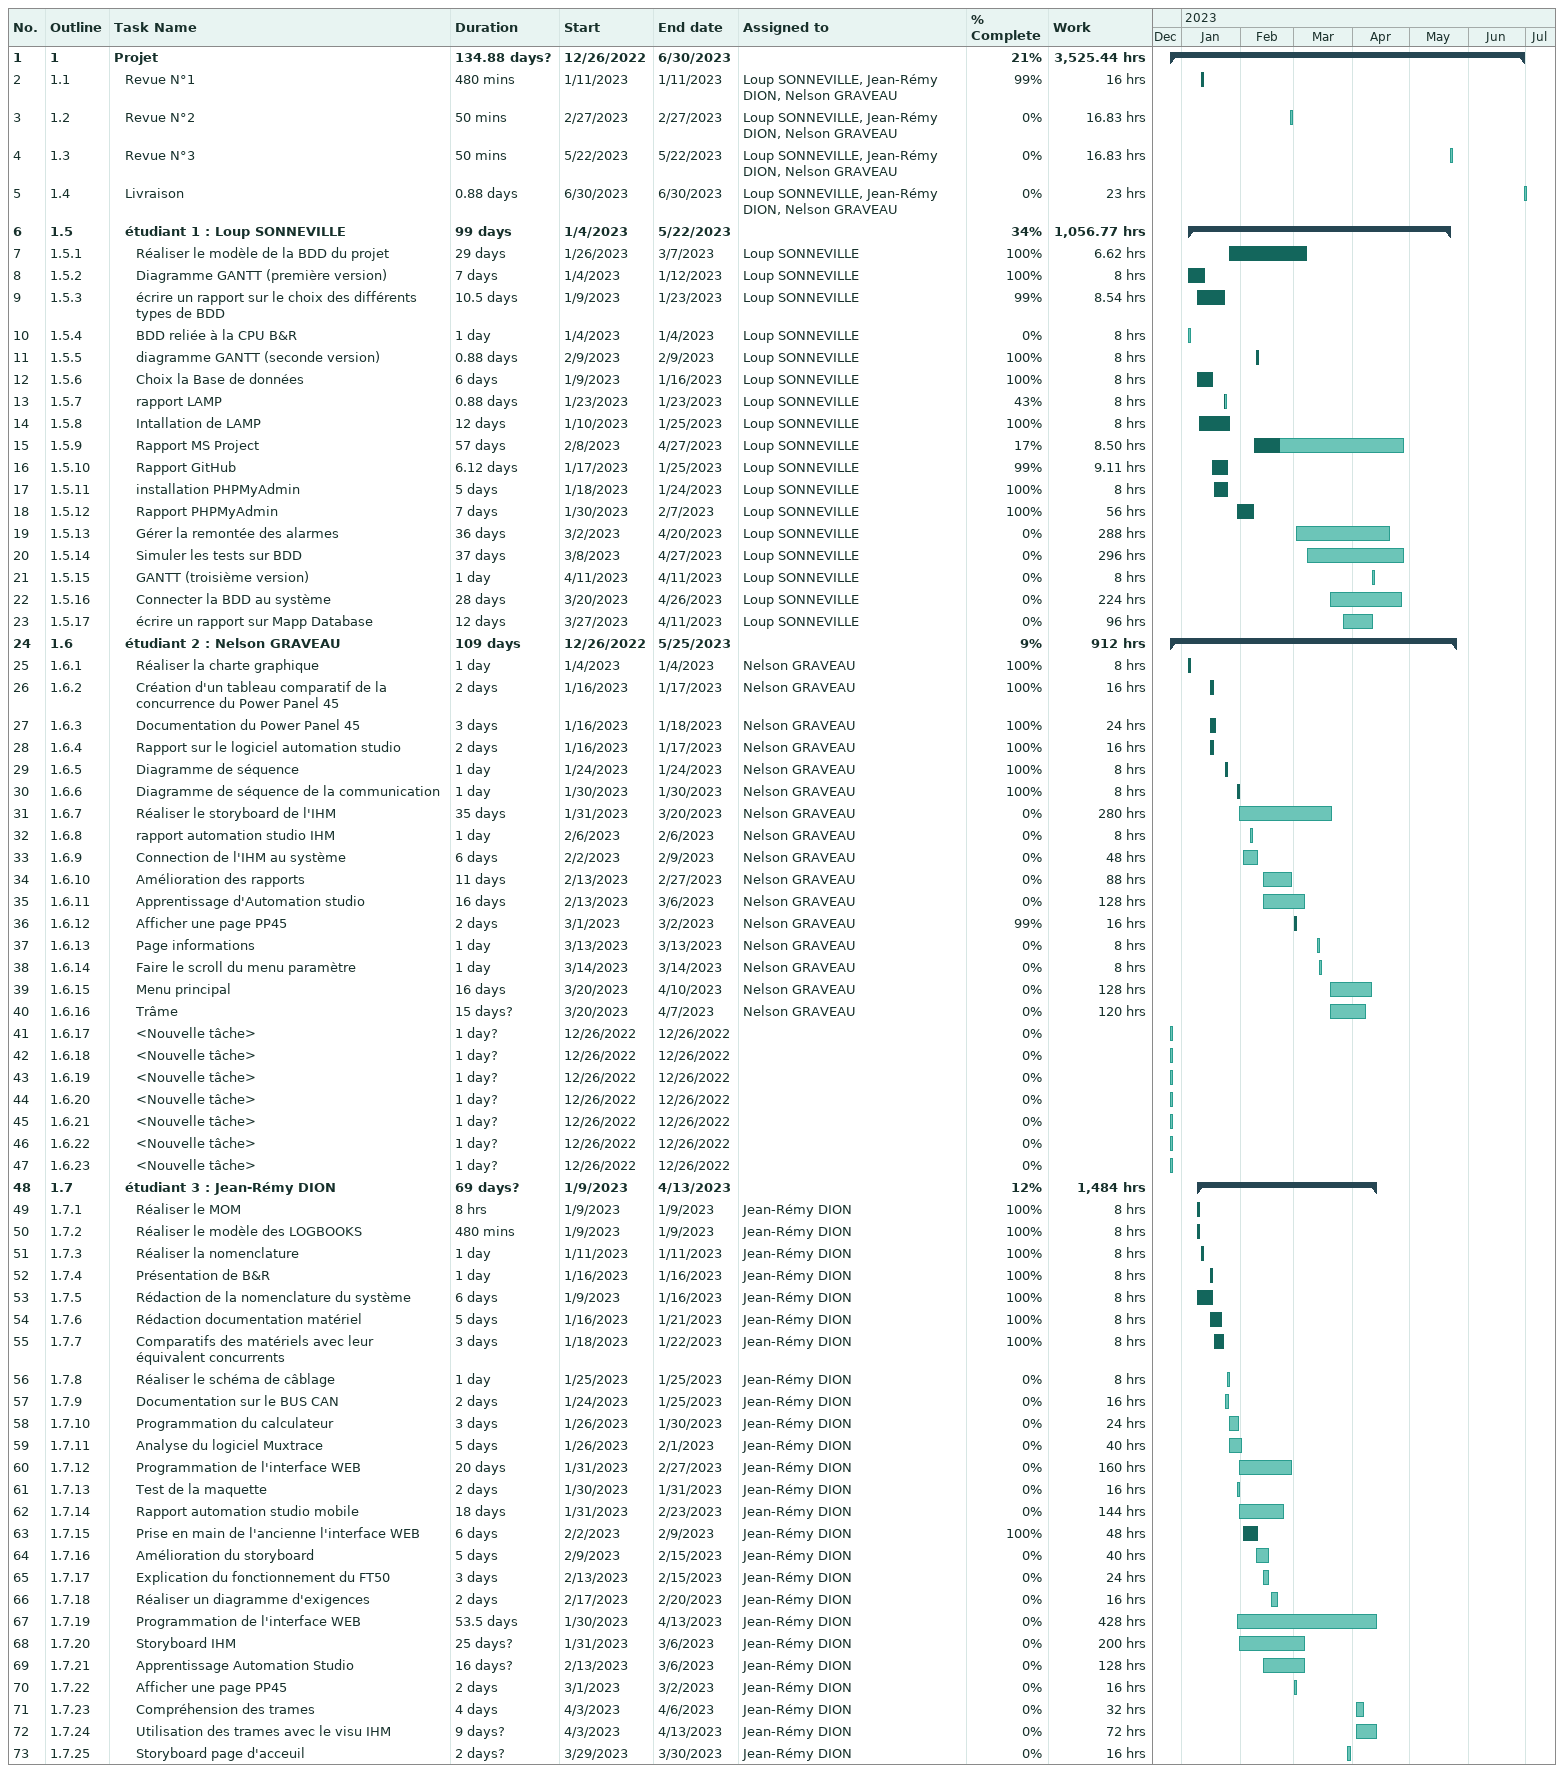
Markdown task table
| ID | WBS | Task | Duration | Start | Finish | Resources | % complete | Work (h) |
|---|---|---|---|---|---|---|---|---|
| 1 | 1 | **Projet** | 134.88d? | 2022-12-26 | 2023-06-30 |  | 21 | 3525.44 |
| 2 | 1.1 | Revue N°1 | 480min | 2023-01-11 | 2023-01-11 | Loup SONNEVILLE, Jean-Rémy DION, Nelson GRAVEAU | 99 | 16 |
| 3 | 1.2 | Revue N°2 | 50min | 2023-02-27 | 2023-02-27 | Loup SONNEVILLE, Jean-Rémy DION, Nelson GRAVEAU | 0 | 16.83 |
| 4 | 1.3 | Revue N°3 | 50min | 2023-05-22 | 2023-05-22 | Loup SONNEVILLE, Jean-Rémy DION, Nelson GRAVEAU | 0 | 16.83 |
| 5 | 1.4 | Livraison | 0.88d | 2023-06-30 | 2023-06-30 | Loup SONNEVILLE, Jean-Rémy DION, Nelson GRAVEAU | 0 | 23 |
| 6 | 1.5 | **étudiant 1 : Loup SONNEVILLE** | 99d | 2023-01-04 | 2023-05-22 |  | 34 | 1056.77 |
| 7 | 1.5.1 | Réaliser le modèle de la BDD du projet | 29d | 2023-01-26 | 2023-03-07 | Loup SONNEVILLE | 100 | 6.62 |
| 8 | 1.5.2 | Diagramme GANTT (première version) | 7d | 2023-01-04 | 2023-01-12 | Loup SONNEVILLE | 100 | 8 |
| 9 | 1.5.3 | écrire un rapport sur le choix des différents types de BDD | 10.5d | 2023-01-09 | 2023-01-23 | Loup SONNEVILLE | 99 | 8.54 |
| 10 | 1.5.4 | BDD reliée à la CPU B&R | 1d | 2023-01-04 | 2023-01-04 | Loup SONNEVILLE | 0 | 8 |
| 11 | 1.5.5 | diagramme GANTT (seconde version) | 0.88d | 2023-02-09 | 2023-02-09 | Loup SONNEVILLE | 100 | 8 |
| 12 | 1.5.6 | Choix la Base de données | 6d | 2023-01-09 | 2023-01-16 | Loup SONNEVILLE | 100 | 8 |
| 13 | 1.5.7 | rapport LAMP | 0.88d | 2023-01-23 | 2023-01-23 | Loup SONNEVILLE | 43 | 8 |
| 14 | 1.5.8 | Intallation de LAMP | 12d | 2023-01-10 | 2023-01-25 | Loup SONNEVILLE | 100 | 8 |
| 15 | 1.5.9 | Rapport MS Project | 57d | 2023-02-08 | 2023-04-27 | Loup SONNEVILLE | 17 | 8.50 |
| 16 | 1.5.10 | Rapport GitHub | 6.12d | 2023-01-17 | 2023-01-25 | Loup SONNEVILLE | 99 | 9.11 |
| 17 | 1.5.11 | installation PHPMyAdmin | 5d | 2023-01-18 | 2023-01-24 | Loup SONNEVILLE | 100 | 8 |
| 18 | 1.5.12 | Rapport PHPMyAdmin | 7d | 2023-01-30 | 2023-02-07 | Loup SONNEVILLE | 100 | 56 |
| 19 | 1.5.13 | Gérer la remontée des alarmes | 36d | 2023-03-02 | 2023-04-20 | Loup SONNEVILLE | 0 | 288 |
| 20 | 1.5.14 | Simuler les tests sur BDD | 37d | 2023-03-08 | 2023-04-27 | Loup SONNEVILLE | 0 | 296 |
| 21 | 1.5.15 | GANTT (troisième version) | 1d | 2023-04-11 | 2023-04-11 | Loup SONNEVILLE | 0 | 8 |
| 22 | 1.5.16 | Connecter la BDD au système | 28d | 2023-03-20 | 2023-04-26 | Loup SONNEVILLE | 0 | 224 |
| 23 | 1.5.17 | écrire un rapport sur Mapp Database | 12d | 2023-03-27 | 2023-04-11 | Loup SONNEVILLE | 0 | 96 |
| 24 | 1.6 | **étudiant 2 : Nelson GRAVEAU** | 109d | 2022-12-26 | 2023-05-25 |  | 9 | 912 |
| 25 | 1.6.1 | Réaliser la charte graphique | 1d | 2023-01-04 | 2023-01-04 | Nelson GRAVEAU | 100 | 8 |
| 26 | 1.6.2 | Création d'un tableau comparatif de la concurrence du Power Panel 45 | 2d | 2023-01-16 | 2023-01-17 | Nelson GRAVEAU | 100 | 16 |
| 27 | 1.6.3 | Documentation du Power Panel 45 | 3d | 2023-01-16 | 2023-01-18 | Nelson GRAVEAU | 100 | 24 |
| 28 | 1.6.4 | Rapport sur le logiciel automation studio | 2d | 2023-01-16 | 2023-01-17 | Nelson GRAVEAU | 100 | 16 |
| 29 | 1.6.5 | Diagramme de séquence | 1d | 2023-01-24 | 2023-01-24 | Nelson GRAVEAU | 100 | 8 |
| 30 | 1.6.6 | Diagramme de séquence de la communication | 1d | 2023-01-30 | 2023-01-30 | Nelson GRAVEAU | 100 | 8 |
| 31 | 1.6.7 | Réaliser le storyboard de l'IHM | 35d | 2023-01-31 | 2023-03-20 | Nelson GRAVEAU | 0 | 280 |
| 32 | 1.6.8 | rapport automation studio IHM | 1d | 2023-02-06 | 2023-02-06 | Nelson GRAVEAU | 0 | 8 |
| 33 | 1.6.9 | Connection de l'IHM au système | 6d | 2023-02-02 | 2023-02-09 | Nelson GRAVEAU | 0 | 48 |
| 34 | 1.6.10 | Amélioration des rapports | 11d | 2023-02-13 | 2023-02-27 | Nelson GRAVEAU | 0 | 88 |
| 35 | 1.6.11 | Apprentissage d'Automation studio | 16d | 2023-02-13 | 2023-03-06 | Nelson GRAVEAU | 0 | 128 |
| 36 | 1.6.12 | Afficher une page PP45 | 2d | 2023-03-01 | 2023-03-02 | Nelson GRAVEAU | 99 | 16 |
| 37 | 1.6.13 | Page informations | 1d | 2023-03-13 | 2023-03-13 | Nelson GRAVEAU | 0 | 8 |
| 38 | 1.6.14 | Faire le scroll du menu paramètre | 1d | 2023-03-14 | 2023-03-14 | Nelson GRAVEAU | 0 | 8 |
| 39 | 1.6.15 | Menu principal | 16d | 2023-03-20 | 2023-04-10 | Nelson GRAVEAU | 0 | 128 |
| 40 | 1.6.16 | Trâme | 15d? | 2023-03-20 | 2023-04-07 | Nelson GRAVEAU | 0 | 120 |
| 41 | 1.6.17 | <Nouvelle tâche> | 1d? | 2022-12-26 | 2022-12-26 |  | 0 |  |
| 42 | 1.6.18 | <Nouvelle tâche> | 1d? | 2022-12-26 | 2022-12-26 |  | 0 |  |
| 43 | 1.6.19 | <Nouvelle tâche> | 1d? | 2022-12-26 | 2022-12-26 |  | 0 |  |
| 44 | 1.6.20 | <Nouvelle tâche> | 1d? | 2022-12-26 | 2022-12-26 |  | 0 |  |
| 45 | 1.6.21 | <Nouvelle tâche> | 1d? | 2022-12-26 | 2022-12-26 |  | 0 |  |
| 46 | 1.6.22 | <Nouvelle tâche> | 1d? | 2022-12-26 | 2022-12-26 |  | 0 |  |
| 47 | 1.6.23 | <Nouvelle tâche> | 1d? | 2022-12-26 | 2022-12-26 |  | 0 |  |
| 48 | 1.7 | **étudiant 3 : Jean-Rémy DION** | 69d? | 2023-01-09 | 2023-04-13 |  | 12 | 1484 |
| 49 | 1.7.1 | Réaliser le MOM | 8h | 2023-01-09 | 2023-01-09 | Jean-Rémy DION | 100 | 8 |
| 50 | 1.7.2 | Réaliser le modèle des LOGBOOKS | 480min | 2023-01-09 | 2023-01-09 | Jean-Rémy DION | 100 | 8 |
| 51 | 1.7.3 | Réaliser la nomenclature | 1d | 2023-01-11 | 2023-01-11 | Jean-Rémy DION | 100 | 8 |
| 52 | 1.7.4 | Présentation de B&R | 1d | 2023-01-16 | 2023-01-16 | Jean-Rémy DION | 100 | 8 |
| 53 | 1.7.5 | Rédaction de la nomenclature du système | 6d | 2023-01-09 | 2023-01-16 | Jean-Rémy DION | 100 | 8 |
| 54 | 1.7.6 | Rédaction documentation matériel | 5d | 2023-01-16 | 2023-01-21 | Jean-Rémy DION | 100 | 8 |
| 55 | 1.7.7 | Comparatifs des matériels avec leur équivalent concurrents | 3d | 2023-01-18 | 2023-01-22 | Jean-Rémy DION | 100 | 8 |
| 56 | 1.7.8 | Réaliser le schéma de câblage | 1d | 2023-01-25 | 2023-01-25 | Jean-Rémy DION | 0 | 8 |
| 57 | 1.7.9 | Documentation sur le BUS CAN | 2d | 2023-01-24 | 2023-01-25 | Jean-Rémy DION | 0 | 16 |
| 58 | 1.7.10 | Programmation du calculateur | 3d | 2023-01-26 | 2023-01-30 | Jean-Rémy DION | 0 | 24 |
| 59 | 1.7.11 | Analyse du logiciel Muxtrace | 5d | 2023-01-26 | 2023-02-01 | Jean-Rémy DION | 0 | 40 |
| 60 | 1.7.12 | Programmation de l'interface WEB | 20d | 2023-01-31 | 2023-02-27 | Jean-Rémy DION | 0 | 160 |
| 61 | 1.7.13 | Test de la maquette | 2d | 2023-01-30 | 2023-01-31 | Jean-Rémy DION | 0 | 16 |
| 62 | 1.7.14 | Rapport automation studio mobile | 18d | 2023-01-31 | 2023-02-23 | Jean-Rémy DION | 0 | 144 |
| 63 | 1.7.15 | Prise en main de l'ancienne l'interface WEB | 6d | 2023-02-02 | 2023-02-09 | Jean-Rémy DION | 100 | 48 |
| 64 | 1.7.16 | Amélioration du storyboard | 5d | 2023-02-09 | 2023-02-15 | Jean-Rémy DION | 0 | 40 |
| 65 | 1.7.17 | Explication du fonctionnement du FT50 | 3d | 2023-02-13 | 2023-02-15 | Jean-Rémy DION | 0 | 24 |
| 66 | 1.7.18 | Réaliser un diagramme d'exigences | 2d | 2023-02-17 | 2023-02-20 | Jean-Rémy DION | 0 | 16 |
| 67 | 1.7.19 | Programmation de l'interface WEB | 53.5d | 2023-01-30 | 2023-04-13 | Jean-Rémy DION | 0 | 428 |
| 68 | 1.7.20 | Storyboard IHM | 25d? | 2023-01-31 | 2023-03-06 | Jean-Rémy DION | 0 | 200 |
| 69 | 1.7.21 | Apprentissage Automation Studio | 16d? | 2023-02-13 | 2023-03-06 | Jean-Rémy DION | 0 | 128 |
| 70 | 1.7.22 | Afficher une page PP45 | 2d | 2023-03-01 | 2023-03-02 | Jean-Rémy DION | 0 | 16 |
| 71 | 1.7.23 | Compréhension des trames | 4d | 2023-04-03 | 2023-04-06 | Jean-Rémy DION | 0 | 32 |
| 72 | 1.7.24 | Utilisation des trames avec le visu IHM | 9d? | 2023-04-03 | 2023-04-13 | Jean-Rémy DION | 0 | 72 |
| 73 | 1.7.25 | Storyboard page d'acceuil | 2d? | 2023-03-29 | 2023-03-30 | Jean-Rémy DION | 0 | 16 |
